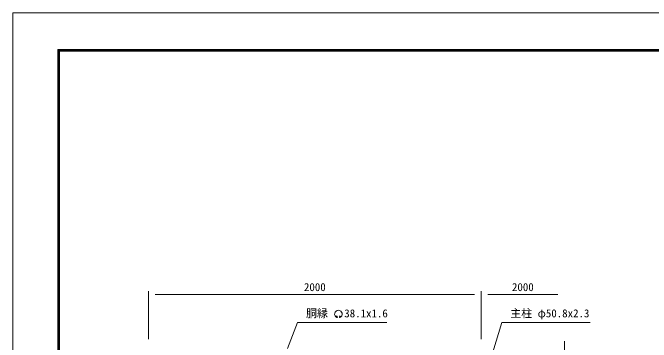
# Model space of a CAD drawing. Units: millimetres, scale not verified. Extents: x -4200 to 4200, y -2970 to 2970.
# Drawn here: x -4200 to -363, y 989 to 2970 of the extents above; entities that cross this region are included whole.
import ezdxf
from ezdxf.enums import TextEntityAlignment as Align

# ---------------------------------------------------------------- set-up
doc = ezdxf.new("R2010")
doc.units = ezdxf.units.MM
doc.header["$LTSCALE"] = 20
for name, color, linetype, lineweight in [('0-2_D-STR-DIM', 7, 'Continuous', 9), ('0-9_D-STR-TXT', 7, 'Continuous', 9), ('0-E_D-TTL', 7, 'Continuous', 9)]:
    doc.layers.add(name, color=color, linetype=linetype, lineweight=lineweight)
doc.styles.add('ＭＳ ゴシック', font='')
doc.styles.get('ＭＳ ゴシック').set_extended_font_data('MS Gothic')

msp = doc.modelspace()

# ---------------------------------------------------------------- linework, layer by layer
at = {"layer": '0-2_D-STR-DIM'}
for p, q in [((-3384.59, 1007.23), (-3384.59, 1295.17)), ((-3344.59, 1275.17), (-1424.59, 1275.17)), ((-1384.59, 1007.23), (-1384.59, 1295.17)), ((-1384.59, 1007.23), (-1384.59, 1295.17)), ((-1344.59, 1275.17), (-924.59, 1275.17)), ((-884.59, 994.43), (-884.59, 260.82))]:
    msp.add_line(p, q, dxfattribs=at)
at = {"layer": '0-9_D-STR-TXT'}
for p, q in [((-2249.27, 1141.04), (-2253.42, 1148.22)), ((-2236.79, 1141.04), (-2232.64, 1148.22))]:
    msp.add_line(p, q, dxfattribs=at)
for points in [[(-1952.77, 1108.17), (-2489.07, 1108.17), (-2547.72, 951.6)], [(-728.98, 1108.17), (-1260.64, 1108.17), (-1367.92, 750.55)]]:
    msp.add_lwpolyline(points, dxfattribs=at)
for centre, radius, start, end in [((-2243.03, 1158.2), 22.5, 294.32478, 245.67522), ((-2251.32, 1139.8), 2.37, 245.67522, 30), ((-2234.74, 1139.8), 2.37, 150, 294.32478)]:
    msp.add_arc(centre, radius, start, end, dxfattribs=at)
at = {"layer": '0-E_D-TTL', "color": 2, "lineweight": 18}
msp.add_lwpolyline([(-4199.62, 2970.17), (4200.38, 2970.17), (4200.38, -2969.83), (-4199.62, -2969.83)], close=True, dxfattribs=at)
at = {"layer": '0-E_D-TTL'}
for points in [[(-3929.62, 2750.17), (3930.38, 2750.17), (3930.38, -2749.83), (-3929.62, -2749.83)], [(-3927.12, 2747.67), (3927.88, 2747.67), (3927.88, -2747.33), (-3927.12, -2747.33)], [(-3924.62, 2745.17), (3925.38, 2745.17), (3925.38, -2744.83), (-3924.62, -2744.83)], [(-3922.12, 2742.67), (3922.88, 2742.67), (3922.88, -2742.33), (-3922.12, -2742.33)], [(-3919.62, 2740.17), (3920.38, 2740.17), (3920.38, -2739.83), (-3919.62, -2739.83)]]:
    msp.add_lwpolyline(points, close=True, dxfattribs=at)

# ---------------------------------------------------------------- texts
at = {"layer": '0-2_D-STR-DIM', "style": 'ＭＳ ゴシック'}
for p in [(-2449.84, 1281.92), (-1199.84, 1281.92)]:
    msp.add_text('2000', height=48.09, dxfattribs=at).set_placement(p, align=Align.BOTTOM_LEFT)
at = {"layer": '0-9_D-STR-TXT', "style": 'ＭＳ ゴシック'}
for s, p in [('胴縁 \u300038.1x1.6', (-2437.13, 1123.95)), ('主柱 φ50.8x2.3', (-1209.72, 1124.18))]:
    msp.add_text(s, height=48.09, dxfattribs=at).set_placement(p, align=Align.BOTTOM_LEFT)

doc.saveas('drawing.dxf')
